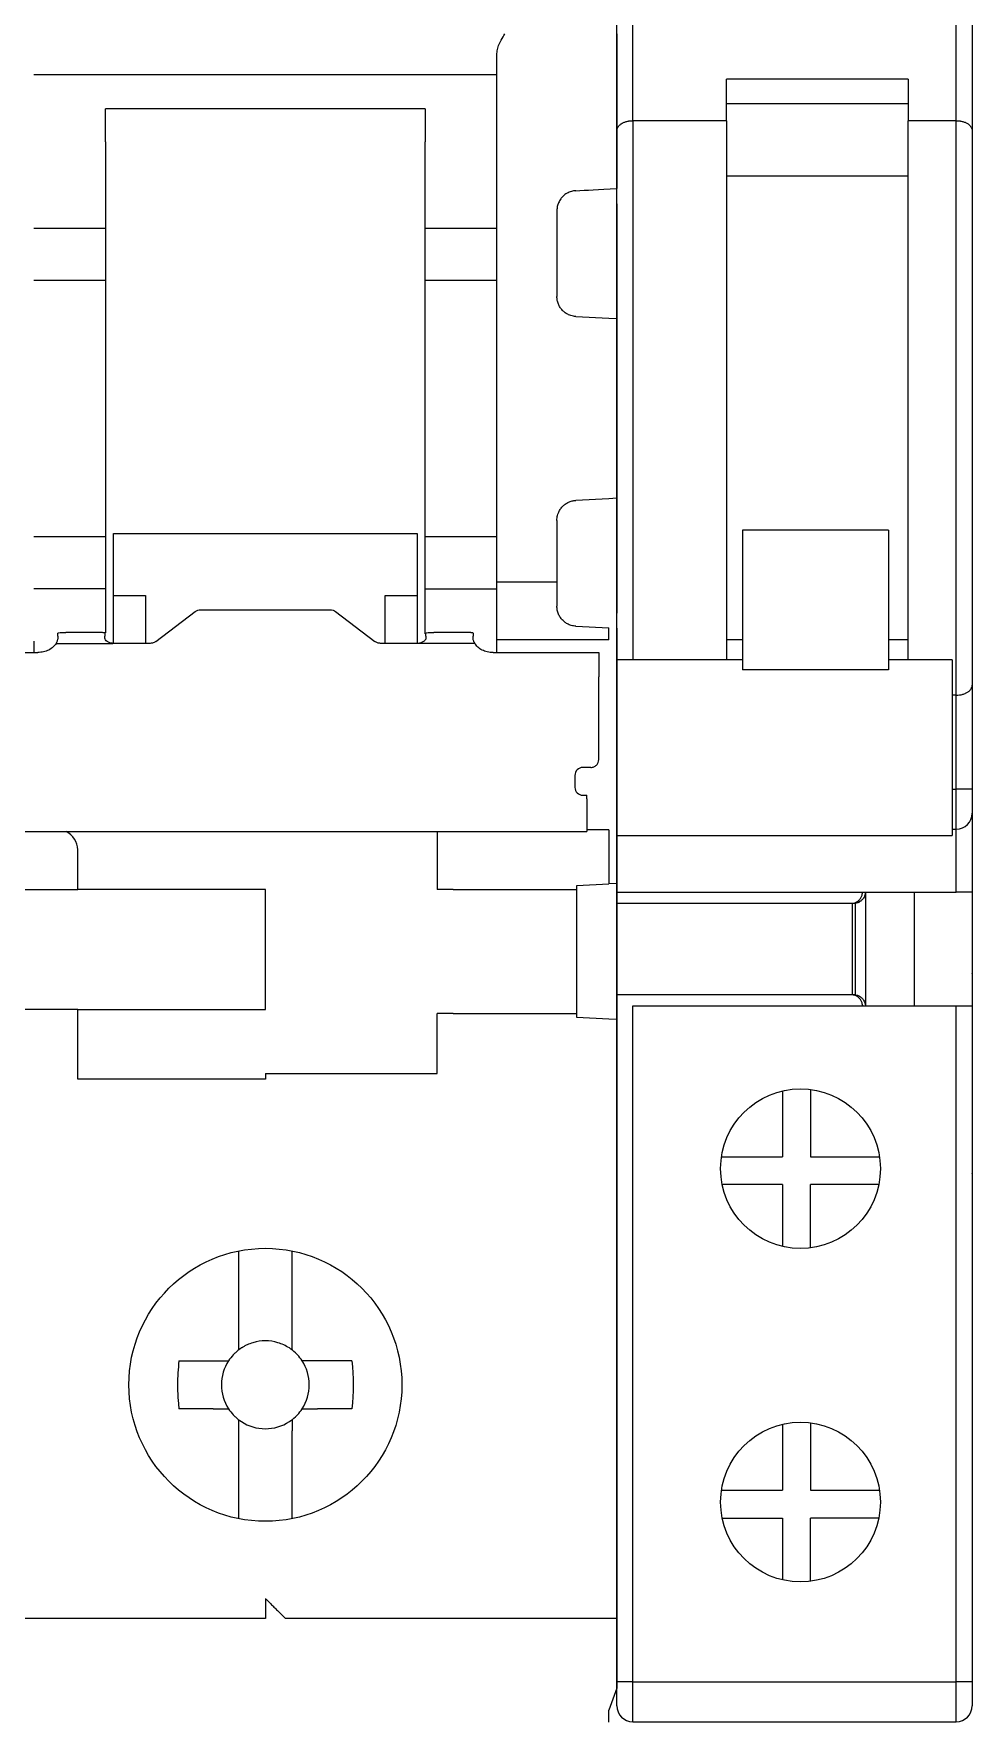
# Model space of a CAD drawing. Header units: millimetres. Extents: x 4137 to 6698, y 1400 to 3585.
# Drawn here: x 4656.21 to 4679.71, y 2550.88 to 2593.16 of the extents above; entities that cross this region are included whole.
import ezdxf

# ---------------------------------------------------------------- set-up
doc = ezdxf.new("R2010")
doc.units = ezdxf.units.MM
doc.layers.add('000-PI-Oprema', color=30, linetype='Continuous', lineweight=5)

msp = doc.modelspace()

# ---------------------------------------------------------------- linework, layer by layer
at = {"layer": '000-PI-Oprema', "color": 0, "linetype": 'ByBlock', "lineweight": 0}
for p, q in [((4670.809, 2590.73), (4670.809, 2617.341)), ((4671.209, 2590.985), (4671.209, 2617.341)), ((4679.309, 2590.985), (4679.309, 2617.341)), ((4679.709, 2617.341), (4679.709, 2590.73)), ((4679.709, 2617.341), (4679.709, 2590.73)), ((4673.559, 2590.985), (4673.559, 2592.026)), ((4678.109, 2592.026), (4673.559, 2592.026)), ((4678.109, 2592.026), (4678.109, 2590.985)), ((4678.109, 2591.41), (4673.559, 2591.41)), ((4670.809, 2577.48), (4670.809, 2590.73)), ((4673.559, 2590.985), (4671.209, 2590.985)), ((4671.209, 2590.985), (4671.209, 2577.48)), ((4673.559, 2590.985), (4673.559, 2577.48)), ((4679.309, 2590.985), (4678.109, 2590.985)), ((4678.109, 2577.48), (4678.109, 2590.985)), ((4679.309, 2576.597), (4679.309, 2590.985)), ((4679.709, 2590.73), (4679.709, 2576.852)), ((4678.109, 2589.597), (4673.559, 2589.597)), ((4678.109, 2589.591), (4673.559, 2589.591)), ((4676.209, 2589.597), (4676.209, 2589.591)), ((4673.959, 2580.732), (4673.959, 2577.234)), ((4677.609, 2580.732), (4673.959, 2580.732)), ((4677.609, 2580.732), (4677.609, 2577.234)), ((4673.559, 2577.991), (4673.959, 2577.991)), ((4673.959, 2577.985), (4673.559, 2577.985)), ((4677.609, 2577.991), (4678.109, 2577.991)), ((4678.109, 2577.985), (4677.609, 2577.985)), ((4670.809, 2551.891), (4670.809, 2577.48)), ((4673.959, 2577.48), (4670.809, 2577.48)), ((4677.609, 2577.234), (4673.959, 2577.234)), ((4679.209, 2577.48), (4677.609, 2577.48)), ((4679.209, 2577.48), (4679.209, 2573.08)), ((4679.709, 2576.852), (4679.709, 2574.241)), ((4679.309, 2576.597), (4679.209, 2576.597)), ((4679.309, 2574.241), (4679.309, 2576.597)), ((4679.209, 2574.241), (4679.309, 2574.241)), ((4679.709, 2574.241), (4679.309, 2574.241)), ((4679.309, 2573.241), (4679.309, 2574.241)), ((4679.709, 2574.241), (4679.709, 2573.641)), ((4679.709, 2573.641), (4679.709, 2571.666)), ((4670.809, 2573.08), (4679.209, 2573.08)), ((4679.209, 2573.241), (4679.309, 2573.241)), ((4679.309, 2571.666), (4679.309, 2573.241)), ((4670.809, 2571.666), (4679.309, 2571.666)), ((4677.036, 2571.666), (4677.036, 2568.816)), ((4678.257, 2571.666), (4678.257, 2568.816)), ((4678.259, 2571.666), (4678.259, 2568.816)), ((4679.709, 2571.666), (4679.309, 2571.666)), ((4679.709, 2571.666), (4679.709, 2568.816)), ((4670.809, 2571.391), (4676.702, 2571.391)), ((4676.702, 2571.391), (4676.774, 2571.391)), ((4676.702, 2571.391), (4676.702, 2569.091)), ((4676.774, 2571.391), (4676.774, 2569.091)), ((4676.788, 2571.391), (4676.774, 2571.391)), ((4676.702, 2569.091), (4670.809, 2569.091)), ((4671.209, 2568.816), (4679.309, 2568.816)), ((4671.209, 2551.891), (4671.209, 2568.816)), ((4676.774, 2569.091), (4676.702, 2569.091)), ((4676.788, 2569.091), (4676.774, 2569.091)), ((4679.309, 2568.816), (4679.709, 2568.816)), ((4679.309, 2551.891), (4679.309, 2568.816)), ((4679.709, 2568.816), (4679.709, 2551.891)), ((4674.958, 2566.689), (4674.958, 2565.041)), ((4675.658, 2566.725), (4675.658, 2565.041)), ((4673.432, 2565.041), (4674.958, 2565.041)), ((4675.658, 2565.041), (4677.387, 2565.041)), ((4674.958, 2564.341), (4673.45, 2564.341)), ((4674.958, 2564.341), (4674.958, 2562.792)), ((4675.658, 2562.756), (4675.658, 2564.341)), ((4677.369, 2564.341), (4675.658, 2564.341)), ((4674.958, 2558.339), (4674.958, 2556.691)), ((4675.658, 2558.375), (4675.658, 2556.691)), ((4673.432, 2556.691), (4674.958, 2556.691)), ((4675.658, 2556.691), (4677.387, 2556.691)), ((4673.45, 2555.991), (4674.958, 2555.991)), ((4674.958, 2555.991), (4674.958, 2554.442)), ((4675.658, 2554.406), (4675.658, 2555.991)), ((4677.369, 2555.991), (4675.658, 2555.991)), ((4670.809, 2551.291), (4670.809, 2551.891)), ((4671.209, 2551.891), (4670.809, 2551.891)), ((4671.209, 2551.891), (4679.309, 2551.891)), ((4671.209, 2550.891), (4671.209, 2551.891)), ((4679.709, 2551.891), (4679.309, 2551.891)), ((4679.309, 2550.891), (4679.309, 2551.891)), ((4679.709, 2551.891), (4679.709, 2551.291)), ((4671.209, 2550.891), (4679.309, 2550.891))]:
    msp.add_line(p, q, dxfattribs=at)
at = {"layer": '000-PI-Oprema', "color": 0, "lineweight": 0}
for p, q in [((4667.809, 2592.13), (4656.209, 2592.13)), ((4658.009, 2590.459), (4658.009, 2591.284)), ((4666.009, 2591.284), (4658.009, 2591.284)), ((4666.009, 2591.284), (4666.009, 2590.459)), ((4658.009, 2590.459), (4658.009, 2588.295)), ((4666.009, 2588.295), (4666.009, 2590.459)), ((4670.809, 2588.902), (4670.809, 2586.028)), ((4656.209, 2588.295), (4658.009, 2588.295)), ((4658.009, 2588.295), (4658.009, 2586.984)), ((4666.009, 2586.984), (4666.009, 2588.295)), ((4666.009, 2588.295), (4667.809, 2588.295)), ((4658.009, 2586.984), (4656.209, 2586.984)), ((4658.009, 2586.984), (4658.009, 2580.572)), ((4666.009, 2580.572), (4666.009, 2586.984)), ((4667.809, 2586.984), (4666.009, 2586.984)), ((4669.783, 2586.082), (4670.609, 2586.039)), ((4670.609, 2586.039), (4670.809, 2586.028)), ((4670.609, 2581.518), (4669.783, 2581.475)), ((4670.809, 2581.528), (4670.609, 2581.518)), ((4670.809, 2581.528), (4670.809, 2580.355)), ((4656.209, 2580.572), (4658.009, 2580.572)), ((4658.009, 2580.572), (4658.009, 2579.261)), ((4658.209, 2579.098), (4658.209, 2580.649)), ((4658.209, 2580.649), (4665.809, 2580.649)), ((4665.809, 2580.649), (4665.809, 2579.098)), ((4666.009, 2580.65), (4666.004, 2580.65)), ((4666.009, 2579.261), (4666.009, 2580.572)), ((4666.009, 2580.572), (4667.809, 2580.572)), ((4658.009, 2579.261), (4656.209, 2579.261)), ((4658.009, 2579.261), (4658.009, 2578.158)), ((4666.009, 2578.137), (4666.009, 2579.261)), ((4666.009, 2579.261), (4667.809, 2579.261)), ((4669.309, 2579.428), (4667.809, 2579.428)), ((4658.209, 2579.098), (4659.009, 2579.098)), ((4658.209, 2577.896), (4658.209, 2579.098)), ((4659.009, 2579.098), (4659.009, 2577.896)), ((4665.009, 2579.098), (4665.809, 2579.098)), ((4665.009, 2577.896), (4665.009, 2579.098)), ((4665.809, 2579.098), (4665.809, 2577.896)), ((4659.268, 2577.941), (4660.251, 2578.694)), ((4660.392, 2578.739), (4663.627, 2578.739)), ((4663.768, 2578.694), (4664.751, 2577.941)), ((4656.809, 2578.073), (4656.809, 2578.151)), ((4657.792, 2578.169), (4657.009, 2578.169)), ((4657.992, 2578.151), (4657.992, 2578.073)), ((4666.026, 2578.073), (4666.026, 2578.151)), ((4667.01, 2578.169), (4666.226, 2578.169)), ((4667.21, 2578.151), (4667.21, 2578.073)), ((4667.809, 2577.678), (4667.809, 2578.101)), ((4669.783, 2578.325), (4670.609, 2578.282)), ((4650.11, 2577.666), (4656.309, 2577.666)), ((4656.209, 2577.949), (4656.209, 2577.666)), ((4656.767, 2577.896), (4658.192, 2577.896)), ((4659.127, 2577.896), (4658.192, 2577.896)), ((4665.826, 2577.896), (4664.892, 2577.896)), ((4667.251, 2577.896), (4665.826, 2577.896)), ((4667.71, 2577.666), (4670.359, 2577.666)), ((4670.609, 2577.982), (4667.809, 2577.982)), ((4670.359, 2577.666), (4670.359, 2577.054)), ((4670.359, 2574.988), (4670.359, 2576.397)), ((4670.159, 2574.789), (4669.959, 2574.789)), ((4669.759, 2574.589), (4669.759, 2574.29)), ((4670.809, 2574.395), (4670.809, 2574.228)), ((4669.959, 2574.091), (4670.059, 2574.091)), ((4670.059, 2574.002), (4670.059, 2574.091)), ((4670.809, 2574.078), (4670.809, 2571.881)), ((4640.459, 2573.181), (4665.959, 2573.181)), ((4665.959, 2573.18), (4670.06, 2573.18)), ((4666.309, 2573.18), (4666.309, 2571.728)), ((4670.609, 2573.228), (4670.059, 2573.228)), ((4670.609, 2573.228), (4670.609, 2571.87)), ((4657.309, 2571.728), (4657.309, 2572.728)), ((4654.209, 2571.728), (4657.309, 2571.728)), ((4657.709, 2571.728), (4657.309, 2571.728)), ((4662.009, 2571.728), (4657.709, 2571.728)), ((4662.009, 2568.728), (4662.009, 2571.728)), ((4666.709, 2571.728), (4666.309, 2571.728)), ((4666.709, 2571.728), (4669.809, 2571.728)), ((4669.809, 2571.828), (4670.609, 2571.87)), ((4669.809, 2571.728), (4669.809, 2571.828)), ((4669.809, 2568.628), (4669.809, 2571.728)), ((4670.809, 2571.881), (4670.609, 2571.87)), ((4670.809, 2571.881), (4670.809, 2568.476)), ((4679.709, 2569.628), (4679.704, 2569.633)), ((4670.814, 2569.428), (4670.809, 2569.428)), ((4657.309, 2568.728), (4654.209, 2568.728)), ((4657.309, 2566.978), (4657.309, 2568.728)), ((4657.309, 2568.728), (4657.709, 2568.728)), ((4657.709, 2568.728), (4662.009, 2568.728)), ((4666.709, 2568.628), (4666.309, 2568.628)), ((4666.309, 2567.128), (4666.309, 2568.628)), ((4666.709, 2568.628), (4669.809, 2568.628)), ((4669.809, 2568.528), (4669.809, 2568.628)), ((4670.609, 2568.486), (4669.809, 2568.528)), ((4670.809, 2568.476), (4670.609, 2568.486)), ((4670.809, 2568.476), (4670.809, 2554.328)), ((4662.009, 2567.128), (4662.009, 2566.978)), ((4662.009, 2567.128), (4666.309, 2567.128)), ((4662.009, 2566.978), (4657.309, 2566.978)), ((4670.809, 2564.828), (4670.814, 2564.828)), ((4679.704, 2564.623), (4679.709, 2564.628)), ((4661.334, 2562.679), (4661.334, 2562.604)), ((4661.334, 2562.604), (4661.334, 2560.484)), ((4662.684, 2562.604), (4662.684, 2562.679)), ((4662.684, 2560.197), (4662.684, 2562.604)), ((4659.846, 2559.928), (4660.703, 2559.928)), ((4664.173, 2559.928), (4663.315, 2559.928)), ((4660.703, 2558.728), (4659.846, 2558.728)), ((4664.173, 2558.728), (4663.315, 2558.728)), ((4661.334, 2558.172), (4661.334, 2556.052)), ((4662.684, 2556.052), (4662.684, 2558.172)), ((4661.334, 2556.052), (4661.334, 2555.977)), ((4662.684, 2555.977), (4662.684, 2556.052)), ((4670.809, 2554.328), (4670.809, 2551.728)), ((4662.009, 2553.478), (4653.209, 2553.478)), ((4670.809, 2553.478), (4662.509, 2553.478)), ((4670.809, 2551.728), (4670.609, 2551.178))]:
    msp.add_line(p, q, dxfattribs=at)
at = {"layer": '000-PI-Oprema', "color": 0, "linetype": 'ByBlock', "lineweight": 0}
for centre in [(4675.409, 2564.741), (4675.409, 2556.391)]:
    msp.add_circle(centre, 2, dxfattribs=at)
at = {"layer": '000-PI-Oprema', "color": 0, "lineweight": 0}
msp.add_circle((4662.009, 2559.328), 3.418, dxfattribs=at)
at = {"layer": '000-PI-Oprema', "color": 0, "linetype": 'ByBlock', "lineweight": 0}
for centre, start, end in [((4679.309, 2573.641), 270, 0), ((4671.209, 2551.291), 180, 270), ((4679.309, 2551.291), 270, 0)]:
    msp.add_arc(centre, 0.4, start, end, dxfattribs=at)
at = {"layer": '000-PI-Oprema', "color": 0, "lineweight": 0}
for centre, radius, start, end in [((4656.809, 2572.728), 0.5, 0, 64.7859), ((4662.009, 2559.328), 1.1, 123.0557, 133.0681), ((4662.009, 2559.328), 1.1, 46.9319, 56.9443), ((4662.009, 2559.328), 1.1, 136.9319, 146.9443), ((4662.009, 2559.328), 1.1, 135, 136.9319), ((4662.009, 2559.328), 1.1, 133.0681, 135), ((4662.009, 2559.328), 1.1, 45, 46.9319), ((4662.009, 2559.328), 1.1, 43.0681, 45), ((4662.009, 2559.328), 1.1, 33.0557, 43.0681), ((4662.009, 2559.328), 1.1, 213.0557, 223.0681), ((4662.009, 2559.328), 1.1, 223.0681, 225), ((4662.009, 2559.328), 1.1, 225, 226.9319), ((4662.009, 2559.328), 1.1, 313.0681, 315), ((4662.009, 2559.328), 1.1, 315, 316.9319), ((4662.009, 2559.328), 1.1, 316.9319, 326.9443), ((4662.009, 2559.328), 1.1, 226.9319, 236.9443), ((4662.009, 2559.328), 1.1, 303.0557, 313.0681)]:
    msp.add_arc(centre, radius, start, end, dxfattribs=at)
for points, knots in [([(4667.809, 2592.671), (4667.81, 2592.692), (4667.812, 2592.736), (4667.827, 2592.802), (4667.848, 2592.868), (4667.878, 2592.935), (4667.929, 2593.034), (4667.976, 2593.109), (4668.009, 2593.161)], [0, 0, 0, 0, 0.117336, 0.242611, 0.377617, 0.505972, 0.652001, 1, 1, 1, 1]), ([(4670.809, 2593.161), (4670.809, 2593.129), (4670.809, 2593.065), (4670.809, 2592.969), (4670.809, 2592.874), (4670.809, 2592.747), (4670.809, 2592.59), (4670.809, 2592.414), (4670.809, 2592.254), (4670.809, 2592.117), (4670.809, 2592.002), (4670.809, 2591.947), (4670.809, 2591.919)], [0, 0, 0, 0, 0.061391, 0.122427, 0.18342, 0.24468, 0.372209, 0.500076, 0.627605, 0.755472, 0.877481, 1, 1, 1, 1]), ([(4667.809, 2592.517), (4667.809, 2592.527), (4667.809, 2592.546), (4667.809, 2592.582), (4667.809, 2592.623), (4667.809, 2592.655), (4667.809, 2592.671)], [0, 0, 0, 0, 0.251193, 0.5, 0.748807, 1, 1, 1, 1]), ([(4667.809, 2589.455), (4667.809, 2589.539), (4667.809, 2589.705), (4667.809, 2589.947), (4667.809, 2590.181), (4667.809, 2590.409), (4667.809, 2590.629), (4667.809, 2590.842), (4667.809, 2591.047), (4667.809, 2591.311), (4667.809, 2591.621), (4667.809, 2591.957), (4667.809, 2592.26), (4667.809, 2592.431), (4667.809, 2592.517)], [0, 0, 0, 0, 0.062754, 0.125301, 0.187708, 0.250043, 0.312375, 0.374772, 0.437302, 0.500033, 0.625237, 0.749935, 0.874674, 1, 1, 1, 1]), ([(4670.809, 2591.919), (4670.809, 2591.882), (4670.809, 2591.809), (4670.809, 2591.689), (4670.809, 2591.563), (4670.809, 2591.428), (4670.809, 2591.287), (4670.809, 2591.138), (4670.809, 2590.982), (4670.809, 2590.764), (4670.809, 2590.475), (4670.809, 2590.103), (4670.809, 2589.708), (4670.809, 2589.425), (4670.809, 2589.284)], [0, 0, 0, 0, 0.062728, 0.125272, 0.18769, 0.250045, 0.312396, 0.374803, 0.437328, 0.500029, 0.625194, 0.749922, 0.874696, 1, 1, 1, 1]), ([(4667.809, 2588.062), (4667.809, 2588.133), (4667.809, 2588.275), (4667.809, 2588.483), (4667.809, 2588.687), (4667.809, 2588.886), (4667.809, 2589.081), (4667.809, 2589.271), (4667.809, 2589.394), (4667.809, 2589.455)], [0, 0, 0, 0, 0.143512, 0.28637, 0.428834, 0.571166, 0.71363, 0.856488, 1, 1, 1, 1]), ([(4669.783, 2589.231), (4669.765, 2589.23), (4669.727, 2589.227), (4669.672, 2589.214), (4669.616, 2589.195), (4669.561, 2589.168), (4669.509, 2589.134), (4669.454, 2589.087), (4669.397, 2589.02), (4669.348, 2588.933), (4669.315, 2588.834), (4669.311, 2588.766), (4669.309, 2588.732)], [0, 0, 0, 0, 0.067869, 0.138425, 0.211987, 0.288836, 0.369219, 0.453352, 0.573685, 0.721104, 0.860335, 1, 1, 1, 1]), ([(4669.309, 2588.732), (4669.309, 2588.666), (4669.309, 2588.535), (4669.309, 2588.334), (4669.309, 2588.197), (4669.309, 2588.129)], [0, 0, 0, 0, 0.333419, 0.666581, 1, 1, 1, 1]), ([(4667.809, 2579.495), (4667.809, 2579.609), (4667.809, 2579.836), (4667.809, 2580.182), (4667.809, 2580.53), (4667.809, 2580.88), (4667.809, 2581.233), (4667.809, 2581.83), (4667.809, 2582.678), (4667.809, 2583.778), (4667.809, 2584.878), (4667.809, 2585.845), (4667.809, 2586.677), (4667.809, 2587.377), (4667.809, 2587.833), (4667.809, 2588.062)], [0, 0, 0, 0, 0.041431, 0.082793, 0.124119, 0.165441, 0.206793, 0.248207, 0.374079, 0.500012, 0.625883, 0.751817, 0.834548, 0.917188, 1, 1, 1, 1]), ([(4669.309, 2588.129), (4669.309, 2588.027), (4669.309, 2587.824), (4669.309, 2587.517), (4669.309, 2587.207), (4669.309, 2586.895), (4669.309, 2586.686), (4669.309, 2586.581)], [0, 0, 0, 0, 0.200123, 0.400061, 0.599939, 0.799877, 1, 1, 1, 1]), ([(4669.783, 2586.082), (4669.762, 2586.084), (4669.721, 2586.087), (4669.66, 2586.103), (4669.591, 2586.129), (4669.518, 2586.171), (4669.446, 2586.233), (4669.387, 2586.308), (4669.343, 2586.393), (4669.315, 2586.485), (4669.311, 2586.549), (4669.309, 2586.581)], [0, 0, 0, 0, 0.082209, 0.16366, 0.245689, 0.369303, 0.493372, 0.618767, 0.744744, 0.872104, 1, 1, 1, 1]), ([(4670.809, 2586.028), (4670.809, 2585.922), (4670.809, 2585.709), (4670.809, 2585.389), (4670.809, 2585.069), (4670.809, 2584.747), (4670.809, 2584.425), (4670.809, 2584.102), (4670.809, 2583.697), (4670.809, 2583.212), (4670.809, 2582.648), (4670.809, 2582.086), (4670.809, 2581.714), (4670.809, 2581.528)], [0, 0, 0, 0, 0.071572, 0.143012, 0.214372, 0.285701, 0.357051, 0.428472, 0.500015, 0.625079, 0.749917, 0.8748, 1, 1, 1, 1]), ([(4669.309, 2580.975), (4669.31, 2580.997), (4669.312, 2581.039), (4669.324, 2581.102), (4669.348, 2581.172), (4669.387, 2581.248), (4669.446, 2581.323), (4669.518, 2581.385), (4669.6, 2581.432), (4669.689, 2581.465), (4669.752, 2581.471), (4669.783, 2581.475)], [0, 0, 0, 0, 0.085573, 0.170275, 0.255463, 0.381339, 0.506835, 0.630803, 0.754517, 0.877108, 1, 1, 1, 1]), ([(4669.309, 2580.975), (4669.309, 2580.87), (4669.309, 2580.661), (4669.309, 2580.349), (4669.309, 2580.04), (4669.309, 2579.732), (4669.309, 2579.529), (4669.309, 2579.428)], [0, 0, 0, 0, 0.200123, 0.400061, 0.599939, 0.799877, 1, 1, 1, 1]), ([(4670.809, 2580.378), (4670.809, 2580.364), (4670.809, 2580.336), (4670.809, 2580.114), (4670.809, 2579.766), (4670.809, 2579.308), (4670.809, 2578.926), (4670.809, 2578.654)], [0, 0, 0, 0, 0.201961, 0.403921, 0.605881, 0.807842, 1, 1, 1, 1]), ([(4667.809, 2578.101), (4667.809, 2578.162), (4667.809, 2578.285), (4667.809, 2578.475), (4667.809, 2578.67), (4667.809, 2578.869), (4667.809, 2579.073), (4667.809, 2579.281), (4667.809, 2579.423), (4667.809, 2579.495)], [0, 0, 0, 0, 0.143512, 0.28637, 0.428834, 0.571166, 0.71363, 0.856488, 1, 1, 1, 1]), ([(4669.309, 2579.428), (4669.309, 2579.359), (4669.309, 2579.223), (4669.309, 2579.021), (4669.309, 2578.89), (4669.309, 2578.824)], [0, 0, 0, 0, 0.333419, 0.666581, 1, 1, 1, 1]), ([(4669.783, 2578.325), (4669.764, 2578.327), (4669.726, 2578.33), (4669.669, 2578.343), (4669.603, 2578.366), (4669.531, 2578.405), (4669.458, 2578.465), (4669.395, 2578.539), (4669.347, 2578.626), (4669.315, 2578.722), (4669.311, 2578.79), (4669.309, 2578.824)], [0, 0, 0, 0, 0.070997, 0.142096, 0.214572, 0.332081, 0.453288, 0.585757, 0.721078, 0.860541, 1, 1, 1, 1]), ([(4656.809, 2578.023), (4656.809, 2578.014), (4656.808, 2577.997), (4656.8, 2577.966), (4656.787, 2577.932), (4656.774, 2577.908), (4656.767, 2577.896)], [0, 0, 0, 0, 0.256458, 0.506841, 0.753776, 1, 1, 1, 1]), ([(4656.809, 2578.151), (4656.809, 2578.156), (4656.831, 2578.16), (4656.905, 2578.167), (4656.957, 2578.169), (4657.009, 2578.169)], [0, 0, 0, 0, 0.5, 0.5, 1, 1, 1, 1]), ([(4657.992, 2578.151), (4657.992, 2578.153), (4657.99, 2578.155), (4657.979, 2578.158), (4657.96, 2578.161), (4657.927, 2578.165), (4657.872, 2578.168), (4657.819, 2578.169), (4657.792, 2578.169)], [0, 0, 0, 0, 0.128148, 0.251094, 0.373747, 0.501054, 0.748354, 1, 1, 1, 1]), ([(4658.192, 2577.896), (4658.179, 2577.897), (4658.152, 2577.898), (4658.114, 2577.907), (4658.079, 2577.921), (4658.039, 2577.945), (4658, 2577.983), (4657.995, 2578.009), (4657.992, 2578.023)], [0, 0, 0, 0, 0.128818, 0.251822, 0.37424, 0.501366, 0.746636, 1, 1, 1, 1]), ([(4666.026, 2578.023), (4666.026, 2578.016), (4666.025, 2578.003), (4666.013, 2577.982), (4665.995, 2577.96), (4665.962, 2577.933), (4665.907, 2577.903), (4665.853, 2577.898), (4665.826, 2577.896)], [0, 0, 0, 0, 0.130698, 0.254597, 0.376443, 0.501216, 0.749391, 1, 1, 1, 1]), ([(4666.026, 2578.151), (4666.026, 2578.156), (4666.048, 2578.16), (4666.122, 2578.167), (4666.174, 2578.169), (4666.226, 2578.169)], [0, 0, 0, 0, 0.5, 0.5, 1, 1, 1, 1]), ([(4667.21, 2578.151), (4667.209, 2578.153), (4667.207, 2578.155), (4667.196, 2578.158), (4667.177, 2578.161), (4667.144, 2578.165), (4667.089, 2578.168), (4667.036, 2578.169), (4667.01, 2578.169)], [0, 0, 0, 0, 0.128148, 0.251094, 0.373747, 0.501054, 0.748354, 1, 1, 1, 1]), ([(4667.251, 2577.896), (4667.245, 2577.908), (4667.232, 2577.932), (4667.219, 2577.966), (4667.211, 2577.997), (4667.21, 2578.014), (4667.21, 2578.023)], [0, 0, 0, 0, 0.246224, 0.493159, 0.743542, 1, 1, 1, 1]), ([(4670.809, 2578.272), (4670.809, 2578.201), (4670.809, 2578.059), (4670.809, 2577.852), (4670.809, 2577.651), (4670.809, 2577.456), (4670.809, 2577.267), (4670.809, 2577.085), (4670.809, 2576.908), (4670.809, 2576.681), (4670.809, 2576.415), (4670.809, 2576.125), (4670.809, 2575.862), (4670.809, 2575.712), (4670.809, 2575.637)], [0, 0, 0, 0, 0.062728, 0.125272, 0.18769, 0.250045, 0.312396, 0.374803, 0.437328, 0.500029, 0.625194, 0.749922, 0.874696, 1, 1, 1, 1]), ([(4656.767, 2577.896), (4656.757, 2577.879), (4656.735, 2577.846), (4656.692, 2577.801), (4656.642, 2577.762), (4656.565, 2577.717), (4656.455, 2577.675), (4656.358, 2577.669), (4656.309, 2577.666)], [0, 0, 0, 0, 0.126929, 0.250928, 0.374602, 0.500576, 0.748126, 1, 1, 1, 1]), ([(4659.268, 2577.941), (4659.258, 2577.934), (4659.238, 2577.921), (4659.204, 2577.907), (4659.166, 2577.898), (4659.14, 2577.897), (4659.127, 2577.896)], [0, 0, 0, 0, 0.25487, 0.5, 0.74513, 1, 1, 1, 1]), ([(4664.892, 2577.896), (4664.879, 2577.897), (4664.853, 2577.898), (4664.815, 2577.907), (4664.78, 2577.921), (4664.761, 2577.934), (4664.751, 2577.941)], [0, 0, 0, 0, 0.25487, 0.5, 0.74513, 1, 1, 1, 1]), ([(4667.71, 2577.666), (4667.685, 2577.667), (4667.637, 2577.669), (4667.566, 2577.681), (4667.498, 2577.701), (4667.415, 2577.737), (4667.32, 2577.798), (4667.275, 2577.863), (4667.251, 2577.896)], [0, 0, 0, 0, 0.126929, 0.250928, 0.374602, 0.500576, 0.748126, 1, 1, 1, 1]), ([(4670.809, 2575.637), (4670.809, 2575.624), (4670.809, 2575.597), (4670.809, 2575.55), (4670.809, 2575.497), (4670.809, 2575.417), (4670.809, 2575.302), (4670.809, 2575.142), (4670.809, 2574.966), (4670.809, 2574.78), (4670.809, 2574.588), (4670.809, 2574.46), (4670.809, 2574.395)], [0, 0, 0, 0, 0.061391, 0.122427, 0.18342, 0.24468, 0.372209, 0.500076, 0.627605, 0.755472, 0.877481, 1, 1, 1, 1]), ([(4669.959, 2574.789), (4669.907, 2574.789), (4669.855, 2574.767), (4669.781, 2574.693), (4669.759, 2574.641), (4669.759, 2574.589)], [0, 0, 0, 0, 0.5, 0.5, 1, 1, 1, 1]), ([(4670.159, 2574.789), (4670.173, 2574.789), (4670.199, 2574.791), (4670.237, 2574.802), (4670.271, 2574.821), (4670.311, 2574.854), (4670.351, 2574.909), (4670.357, 2574.961), (4670.359, 2574.988)], [0, 0, 0, 0, 0.128148, 0.251094, 0.373747, 0.501054, 0.748354, 1, 1, 1, 1]), ([(4669.759, 2574.29), (4669.759, 2574.238), (4669.781, 2574.186), (4669.855, 2574.113), (4669.907, 2574.091), (4669.959, 2574.091)], [0, 0, 0, 0, 0.5, 0.5, 1, 1, 1, 1]), ([(4670.809, 2574.228), (4670.809, 2574.215), (4670.809, 2574.189), (4670.809, 2574.152), (4670.809, 2574.116), (4670.809, 2574.084), (4670.809, 2574.08), (4670.809, 2574.078)], [0, 0, 0, 0, 0.169382, 0.332374, 0.500748, 0.7482, 1, 1, 1, 1]), ([(4670.059, 2574.002), (4670.059, 2573.885), (4670.059, 2573.652), (4670.059, 2573.375), (4670.059, 2573.203), (4670.059, 2573.195), (4670.06, 2573.18)], [0, 0, 0, 0, 0.264619, 0.529237, 0.793855, 1, 1, 1, 1]), ([(4662.609, 2560.25), (4662.52, 2560.308), (4662.422, 2560.353), (4662.22, 2560.413), (4662.116, 2560.428), (4661.904, 2560.428), (4661.799, 2560.413), (4661.647, 2560.368), (4661.597, 2560.349), (4661.525, 2560.316), (4661.501, 2560.304), (4661.466, 2560.285), (4661.455, 2560.278), (4661.437, 2560.268), (4661.429, 2560.263), (4661.421, 2560.257), (4661.415, 2560.254), (4661.411, 2560.253), (4661.409, 2560.25)], [0, 0, 0, 0, 0.25, 0.25, 0.5, 0.5, 0.75, 0.75, 0.875, 0.875, 0.9375, 0.9375, 0.96875, 0.96875, 0.984375, 0.992187, 0.992187, 1, 1, 1, 1]), ([(4659.846, 2559.928), (4659.821, 2559.729), (4659.809, 2559.529), (4659.809, 2559.228), (4659.812, 2559.128), (4659.821, 2558.978), (4659.825, 2558.928), (4659.832, 2558.853), (4659.836, 2558.815), (4659.84, 2558.772), (4659.843, 2558.75), (4659.844, 2558.741), (4659.845, 2558.734), (4659.847, 2558.731), (4659.846, 2558.728)], [0, 0, 0, 0, 0.5, 0.5, 0.75, 0.75, 0.875, 0.875, 0.9375, 0.96875, 0.984375, 0.992188, 0.992188, 1, 1, 1, 1]), ([(4661.087, 2559.928), (4660.971, 2559.75), (4660.909, 2559.542), (4660.909, 2559.116), (4660.971, 2558.907), (4661.088, 2558.728)], [0, 0, 0, 0, 0.5, 0.5, 1, 1, 1, 1]), ([(4662.931, 2558.728), (4663.048, 2558.907), (4663.109, 2559.116), (4663.11, 2559.539), (4663.048, 2559.75), (4662.932, 2559.928)], [0, 0, 0, 0, 0.5, 0.5, 1, 1, 1, 1]), ([(4661.409, 2558.406), (4661.587, 2558.29), (4661.795, 2558.229), (4662.22, 2558.228), (4662.431, 2558.29), (4662.609, 2558.406)], [0, 0, 0, 0, 0.5, 0.5, 1, 1, 1, 1]), ([(4662.009, 2553.978), (4662.009, 2553.957), (4662.009, 2553.915), (4662.009, 2553.853), (4662.009, 2553.781), (4662.009, 2553.702), (4662.009, 2553.623), (4662.009, 2553.557), (4662.009, 2553.512), (4662.009, 2553.483), (4662.009, 2553.48), (4662.009, 2553.478)], [0, 0, 0, 0, 0.080758, 0.160392, 0.240099, 0.368585, 0.500066, 0.628554, 0.760036, 0.877963, 1, 1, 1, 1]), ([(4662.009, 2553.978), (4662.03, 2553.958), (4662.068, 2553.92), (4662.12, 2553.867), (4662.163, 2553.824), (4662.221, 2553.767), (4662.288, 2553.699), (4662.365, 2553.623), (4662.427, 2553.56), (4662.474, 2553.513), (4662.504, 2553.484), (4662.508, 2553.48), (4662.509, 2553.478)], [0, 0, 0, 0, 0.090531, 0.16862, 0.234268, 0.287481, 0.430984, 0.554468, 0.680793, 0.795506, 0.900919, 1, 1, 1, 1]), ([(4670.609, 2550.878), (4670.609, 2550.878), (4670.609, 2550.932), (4670.609, 2551.069), (4670.609, 2551.121), (4670.609, 2551.178)], [0, 0, 0, 0, 0.5, 0.5, 0.737757, 0.737757, 0.737757, 0.737757])]:
    msp.add_open_spline(points, degree=3, knots=knots, dxfattribs=at)
at = {"layer": '000-PI-Oprema', "color": 0, "linetype": 'ByBlock', "lineweight": 0}
for points, knots in [([(4670.809, 2590.73), (4670.809, 2590.734), (4670.81, 2590.738), (4670.81, 2590.745), (4670.811, 2590.757), (4670.814, 2590.769), (4670.82, 2590.792), (4670.827, 2590.807), (4670.84, 2590.829), (4670.845, 2590.836), (4670.856, 2590.85), (4670.868, 2590.864), (4670.882, 2590.878), (4670.897, 2590.891), (4670.906, 2590.897), (4670.932, 2590.915), (4670.952, 2590.926), (4670.984, 2590.941), (4670.996, 2590.946), (4671.019, 2590.955), (4671.044, 2590.963), (4671.07, 2590.969), (4671.09, 2590.973), (4671.097, 2590.975), (4671.111, 2590.977), (4671.117, 2590.978), (4671.152, 2590.983), (4671.18, 2590.985), (4671.209, 2590.985)], [0, 0, 0, 0, 0.03125, 0.03125, 0.0625, 0.125, 0.125, 0.25, 0.25, 0.3125, 0.3125, 0.375, 0.4375, 0.4375, 0.5, 0.5, 0.625, 0.625, 0.6875, 0.6875, 0.75, 0.8125, 0.8125, 0.84375, 0.84375, 0.875, 0.875, 1, 1, 1, 1]), ([(4679.309, 2590.985), (4679.338, 2590.985), (4679.367, 2590.983), (4679.401, 2590.978), (4679.408, 2590.977), (4679.422, 2590.975), (4679.429, 2590.973), (4679.449, 2590.969), (4679.475, 2590.963), (4679.499, 2590.955), (4679.523, 2590.946), (4679.534, 2590.941), (4679.567, 2590.926), (4679.587, 2590.915), (4679.613, 2590.897), (4679.621, 2590.891), (4679.637, 2590.878), (4679.651, 2590.864), (4679.663, 2590.85), (4679.674, 2590.836), (4679.679, 2590.829), (4679.692, 2590.807), (4679.699, 2590.792), (4679.705, 2590.769), (4679.707, 2590.757), (4679.709, 2590.745), (4679.709, 2590.738), (4679.709, 2590.734), (4679.709, 2590.73)], [0, 0, 0, 0, 0.125, 0.125, 0.15625, 0.15625, 0.1875, 0.1875, 0.25, 0.3125, 0.3125, 0.375, 0.375, 0.5, 0.5, 0.5625, 0.5625, 0.625, 0.6875, 0.6875, 0.75, 0.75, 0.875, 0.875, 0.9375, 0.96875, 0.96875, 1, 1, 1, 1]), ([(4679.309, 2576.597), (4679.338, 2576.597), (4679.367, 2576.599), (4679.401, 2576.604), (4679.408, 2576.605), (4679.422, 2576.607), (4679.429, 2576.608), (4679.449, 2576.613), (4679.475, 2576.619), (4679.499, 2576.627), (4679.523, 2576.636), (4679.534, 2576.64), (4679.567, 2576.655), (4679.587, 2576.667), (4679.613, 2576.685), (4679.621, 2576.691), (4679.637, 2576.704), (4679.651, 2576.717), (4679.663, 2576.731), (4679.674, 2576.746), (4679.679, 2576.753), (4679.692, 2576.775), (4679.699, 2576.79), (4679.705, 2576.813), (4679.707, 2576.825), (4679.709, 2576.836), (4679.709, 2576.844), (4679.709, 2576.848), (4679.709, 2576.852)], [0, 0, 0, 0, 0.125, 0.125, 0.15625, 0.15625, 0.1875, 0.1875, 0.25, 0.3125, 0.3125, 0.375, 0.375, 0.5, 0.5, 0.5625, 0.5625, 0.625, 0.6875, 0.6875, 0.75, 0.75, 0.875, 0.875, 0.9375, 0.96875, 0.96875, 1, 1, 1, 1]), ([(4676.708, 2571.391), (4676.728, 2571.391), (4676.769, 2571.397), (4676.831, 2571.427), (4676.886, 2571.474), (4676.931, 2571.536), (4676.957, 2571.602), (4676.965, 2571.647), (4676.966, 2571.666)], [0, 0, 0, 0, 0.175586, 0.351172, 0.526758, 0.702344, 0.87793, 1, 1, 1, 1]), ([(4677.035, 2571.666), (4677.034, 2571.654), (4677.032, 2571.642), (4677.028, 2571.62), (4677.025, 2571.61), (4677.02, 2571.59), (4677.016, 2571.581), (4677.005, 2571.552), (4676.996, 2571.535), (4676.98, 2571.51), (4676.974, 2571.501), (4676.962, 2571.486), (4676.95, 2571.471), (4676.936, 2571.458), (4676.923, 2571.446), (4676.916, 2571.441), (4676.894, 2571.425), (4676.88, 2571.416), (4676.859, 2571.406), (4676.852, 2571.404), (4676.838, 2571.399), (4676.831, 2571.397), (4676.811, 2571.392), (4676.799, 2571.391), (4676.788, 2571.391)], [0, 0, 0, 0, 0.07828, 0.07828, 0.144117, 0.144117, 0.209954, 0.209954, 0.341628, 0.341628, 0.407465, 0.407465, 0.473303, 0.53914, 0.53914, 0.604977, 0.604977, 0.736651, 0.736651, 0.802488, 0.802488, 0.868326, 0.868326, 1, 1, 1, 1]), ([(4676.966, 2568.816), (4676.965, 2568.835), (4676.957, 2568.88), (4676.931, 2568.946), (4676.886, 2569.008), (4676.831, 2569.055), (4676.769, 2569.084), (4676.728, 2569.091), (4676.708, 2569.091)], [0, 0, 0, 0, 0.122057, 0.297646, 0.473234, 0.648823, 0.824411, 1, 1, 1, 1]), ([(4676.788, 2569.091), (4676.799, 2569.091), (4676.811, 2569.089), (4676.831, 2569.085), (4676.838, 2569.083), (4676.852, 2569.078), (4676.859, 2569.075), (4676.88, 2569.065), (4676.894, 2569.057), (4676.915, 2569.041), (4676.923, 2569.036), (4676.936, 2569.023), (4676.95, 2569.01), (4676.962, 2568.996), (4676.974, 2568.98), (4676.98, 2568.972), (4676.996, 2568.947), (4677.005, 2568.929), (4677.016, 2568.901), (4677.02, 2568.891), (4677.025, 2568.872), (4677.028, 2568.862), (4677.032, 2568.84), (4677.034, 2568.828), (4677.035, 2568.816)], [0, 0, 0, 0, 0.131674, 0.131674, 0.197511, 0.197511, 0.263348, 0.263348, 0.395022, 0.395022, 0.46086, 0.46086, 0.526697, 0.592534, 0.592534, 0.658371, 0.658371, 0.790045, 0.790045, 0.855882, 0.855882, 0.921719, 0.921719, 1, 1, 1, 1])]:
    msp.add_open_spline(points, degree=3, knots=knots, dxfattribs=at)
at = {"layer": '000-PI-Oprema', "color": 0, "lineweight": 0}
for points in [[(4669.783, 2589.231), (4670.059, 2589.246), (4670.334, 2589.26), (4670.809, 2589.284)], [(4670.809, 2588.902), (4670.809, 2589.132), (4670.809, 2589.269), (4670.809, 2589.284)], [(4660.251, 2578.694), (4660.288, 2578.722), (4660.34, 2578.739), (4660.392, 2578.739)], [(4663.627, 2578.739), (4663.679, 2578.739), (4663.731, 2578.722), (4663.768, 2578.694)], [(4670.809, 2578.272), (4670.809, 2578.287), (4670.809, 2578.424), (4670.809, 2578.654)], [(4656.809, 2578.073), (4656.809, 2578.067), (4656.809, 2578.05), (4656.809, 2578.023)], [(4657.992, 2578.023), (4657.992, 2578.05), (4657.992, 2578.067), (4657.992, 2578.073)], [(4666.026, 2578.073), (4666.026, 2578.067), (4666.026, 2578.05), (4666.026, 2578.023)], [(4667.21, 2578.023), (4667.21, 2578.05), (4667.21, 2578.067), (4667.21, 2578.073)], [(4670.609, 2577.982), (4670.609, 2578.079), (4670.609, 2578.179), (4670.609, 2578.282)], [(4670.359, 2576.397), (4670.359, 2576.631), (4670.359, 2576.873), (4670.359, 2577.054)], [(4661.334, 2560.484), (4661.334, 2560.447), (4661.334, 2560.408), (4661.334, 2560.197)], [(4660.703, 2559.928), (4660.827, 2559.928), (4660.953, 2559.928), (4661.087, 2559.928)], [(4663.315, 2559.928), (4663.192, 2559.928), (4663.065, 2559.928), (4662.931, 2559.928)], [(4664.173, 2559.928), (4664.221, 2559.53), (4664.221, 2559.126), (4664.173, 2558.728)], [(4660.703, 2558.728), (4660.827, 2558.728), (4660.953, 2558.728), (4661.087, 2558.728)], [(4662.931, 2558.728), (4663.065, 2558.728), (4663.192, 2558.728), (4663.315, 2558.728)], [(4661.334, 2558.46), (4661.334, 2558.248), (4661.334, 2558.21), (4661.334, 2558.172)], [(4662.684, 2558.46), (4662.684, 2558.248), (4662.684, 2558.21), (4662.684, 2558.172)]]:
    msp.add_open_spline(points, degree=3, dxfattribs=at)

doc.saveas('drawing.dxf')
